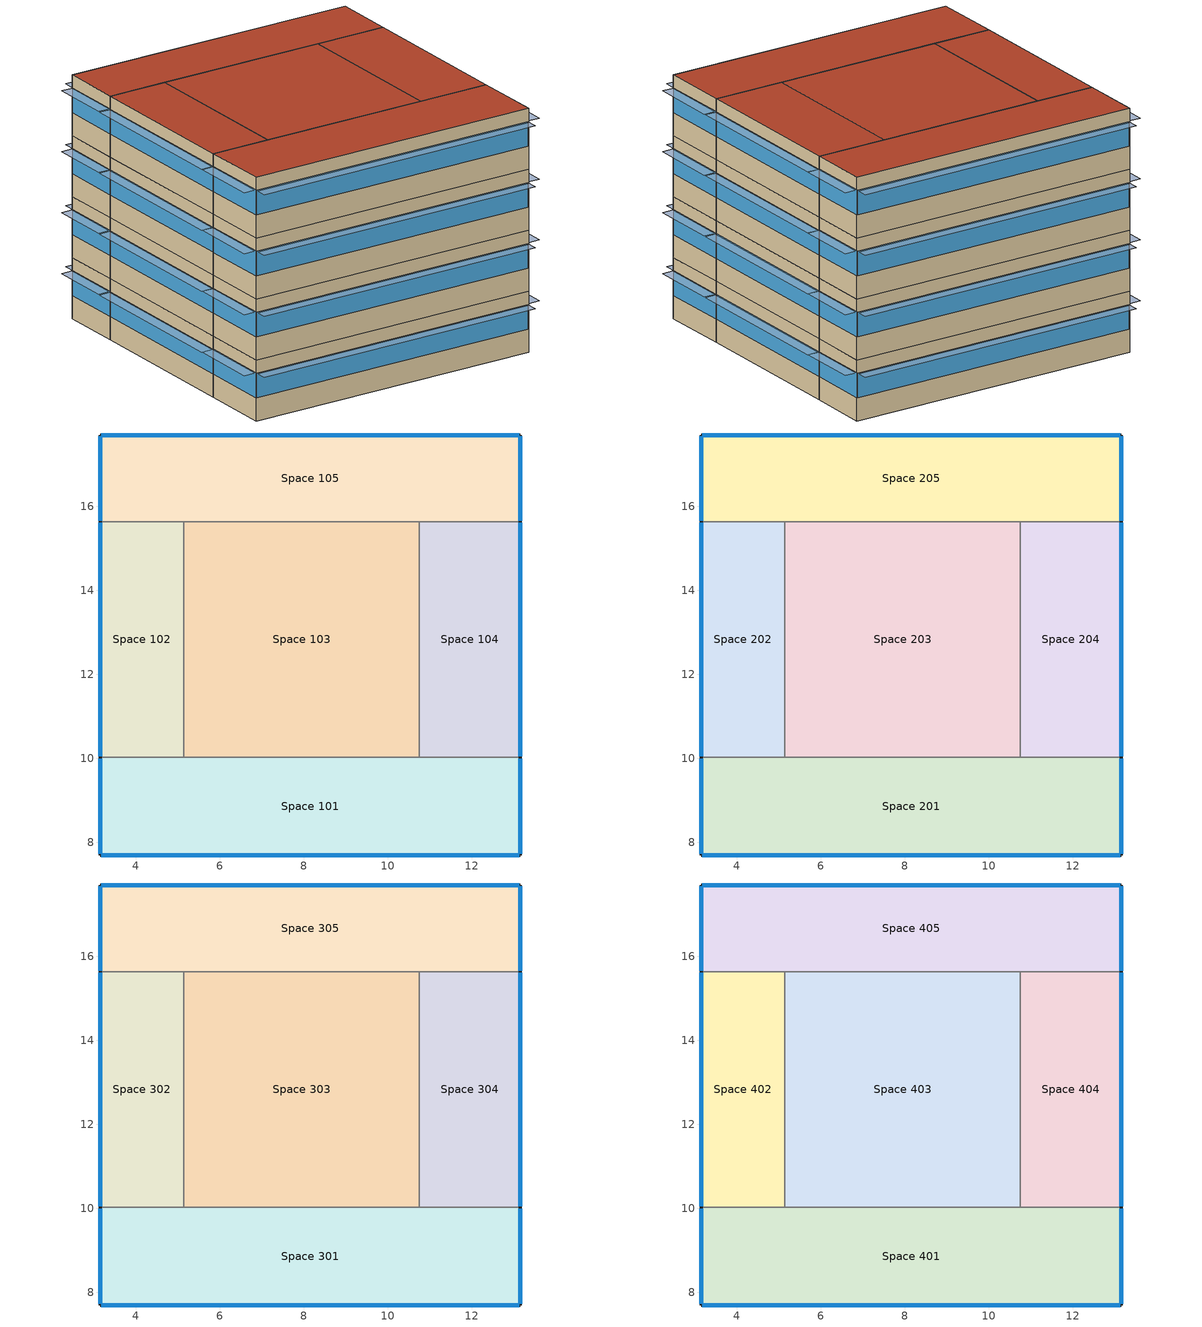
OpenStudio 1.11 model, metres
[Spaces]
Space 101
 floor ground: 13.15,10.01 13.15,7.69 3.15,7.69 3.15,10.01 z0
 wall outside: 3.15,10.01 3.15,7.69 13.15,7.69 13.15,10.01 z0:2
 wall to Space 103: 10.75,10.01 5.14,10.01 z0:2
 wall to Space 104: 13.15,10.01 10.75,10.01 z0:2
 wall to Space 102: 5.14,10.01 3.15,10.01 z0:2
 window: 3.15,9.99 3.15,7.72 / 13.15,7.72 13.15,9.99 z0.76:1.58; 3.18,7.69 13.13,7.69 z0.76:1.56
Space 102
 floor ground: 5.14,15.63 5.14,10.01 3.15,10.01 3.15,15.63 z0
 wall outside: 3.15,15.63 3.15,10.01 z0:2
 wall to Space 103: 5.14,10.01 5.14,15.63 z0:2
 wall to Space 105: 5.14,15.63 3.15,15.63 z0:2
 window: 3.15,15.6 3.15,10.04 z0.76:1.57
Space 103
 floor ground: 10.75,15.63 10.75,10.01 5.14,10.01 5.14,15.63 z0
 wall to Space 105: 10.75,15.63 5.14,15.63 z0:2
 wall to Space 104: 10.75,10.01 10.75,15.63 z0:2
Space 104
 floor ground: 13.15,15.63 13.15,10.01 10.75,10.01 10.75,15.63 z0
 wall outside: 13.15,10.01 13.15,15.63 z0:2
 wall to Space 105: 13.15,15.63 10.75,15.63 z0:2
 window: 13.15,10.04 13.15,15.6 z0.76:1.57
Space 105
 floor ground: 13.15,17.69 13.15,15.63 3.15,15.63 3.15,17.69 z0
 wall outside: 13.15,15.63 13.15,17.69 3.15,17.69 3.15,15.63 z0:2
 window: 13.15,15.65 13.15,17.67 / 3.15,17.67 3.15,15.65 z0.76:1.58; 13.13,17.69 3.18,17.69 z0.76:1.56
Space 201
 floor to Space 101: 13.15,10.01 13.15,7.69 3.15,7.69 3.15,10.01 z2
 wall outside: 3.15,10.01 3.15,7.69 13.15,7.69 13.15,10.01 z2:4
 wall to Space 203: 10.75,10.01 5.14,10.01 z2:4
 wall to Space 204: 13.15,10.01 10.75,10.01 z2:4
 wall to Space 202: 5.14,10.01 3.15,10.01 z2:4
 window: 13.15,7.72 13.15,9.99 / 3.15,9.99 3.15,7.72 z2.76:3.58; 3.18,7.69 13.13,7.69 z2.76:3.56
Space 202
 floor to Space 102: 5.14,15.63 5.14,10.01 3.15,10.01 3.15,15.63 z2
 wall outside: 3.15,15.63 3.15,10.01 z2:4
 wall to Space 203: 5.14,10.01 5.14,15.63 z2:4
 wall to Space 205: 5.14,15.63 3.15,15.63 z2:4
 window: 3.15,15.6 3.15,10.04 z2.76:3.57
Space 203
 floor to Space 103: 10.75,15.63 10.75,10.01 5.14,10.01 5.14,15.63 z2
 wall to Space 205: 10.75,15.63 5.14,15.63 z2:4
 wall to Space 204: 10.75,10.01 10.75,15.63 z2:4
Space 204
 floor to Space 104: 13.15,15.63 13.15,10.01 10.75,10.01 10.75,15.63 z2
 wall outside: 13.15,10.01 13.15,15.63 z2:4
 wall to Space 205: 13.15,15.63 10.75,15.63 z2:4
 window: 13.15,10.04 13.15,15.6 z2.76:3.57
Space 205
 floor to Space 105: 13.15,17.69 13.15,15.63 3.15,15.63 3.15,17.69 z2
 wall outside: 13.15,15.63 13.15,17.69 3.15,17.69 3.15,15.63 z2:4
 window: 13.15,15.65 13.15,17.67 / 3.15,17.67 3.15,15.65 z2.76:3.58; 13.13,17.69 3.18,17.69 z2.76:3.56
Space 301
 floor to Space 201: 13.15,10.01 13.15,7.69 3.15,7.69 3.15,10.01 z4
 wall outside: 3.15,10.01 3.15,7.69 13.15,7.69 13.15,10.01 z4:6
 wall to Space 303: 10.75,10.01 5.14,10.01 z4:6
 wall to Space 304: 13.15,10.01 10.75,10.01 z4:6
 wall to Space 302: 5.14,10.01 3.15,10.01 z4:6
 window: 3.15,9.99 3.15,7.72 / 13.15,7.72 13.15,9.99 z4.76:5.58; 3.18,7.69 13.13,7.69 z4.76:5.56
Space 302
 floor to Space 202: 5.14,15.63 5.14,10.01 3.15,10.01 3.15,15.63 z4
 wall outside: 3.15,15.63 3.15,10.01 z4:6
 wall to Space 303: 5.14,10.01 5.14,15.63 z4:6
 wall to Space 305: 5.14,15.63 3.15,15.63 z4:6
 window: 3.15,15.6 3.15,10.04 z4.76:5.57
Space 303
 floor to Space 203: 10.75,15.63 10.75,10.01 5.14,10.01 5.14,15.63 z4
 wall to Space 305: 10.75,15.63 5.14,15.63 z4:6
 wall to Space 304: 10.75,10.01 10.75,15.63 z4:6
Space 304
 floor to Space 204: 13.15,15.63 13.15,10.01 10.75,10.01 10.75,15.63 z4
 wall outside: 13.15,10.01 13.15,15.63 z4:6
 wall to Space 305: 13.15,15.63 10.75,15.63 z4:6
 window: 13.15,10.04 13.15,15.6 z4.76:5.57
Space 305
 floor to Space 205: 13.15,17.69 13.15,15.63 3.15,15.63 3.15,17.69 z4
 wall outside: 13.15,15.63 13.15,17.69 3.15,17.69 3.15,15.63 z4:6
 window: 13.13,17.69 3.18,17.69 z4.76:5.56; 13.15,15.65 13.15,17.67 / 3.15,17.67 3.15,15.65 z4.76:5.58
Space 401
 floor to Space 301: 13.15,10.01 13.15,7.69 3.15,7.69 3.15,10.01 z6
 wall outside: 3.15,10.01 3.15,7.69 13.15,7.69 13.15,10.01 z6:8
 wall to Space 403: 10.75,10.01 5.14,10.01 z6:8
 wall to Space 404: 13.15,10.01 10.75,10.01 z6:8
 wall to Space 402: 5.14,10.01 3.15,10.01 z6:8
 window: 3.18,7.69 13.13,7.69 z6.76:7.56; 13.15,7.72 13.15,9.99 / 3.15,9.99 3.15,7.72 z6.76:7.58
 roof outside: 13.15,7.69 13.15,10.01 3.15,10.01 3.15,7.69 z8
Space 403
 floor to Space 303: 10.75,15.63 10.75,10.01 5.14,10.01 5.14,15.63 z6
 wall to Space 402: 5.14,15.63 5.14,10.01 z6:8
 wall to Space 405: 10.75,15.63 5.14,15.63 z6:8
 wall to Space 404: 10.75,10.01 10.75,15.63 z6:8
 roof outside: 10.75,10.01 10.75,15.63 5.14,15.63 5.14,10.01 z8
Space 404
 floor to Space 304: 13.15,15.63 13.15,10.01 10.75,10.01 10.75,15.63 z6
 wall outside: 13.15,10.01 13.15,15.63 z6:8
 wall to Space 405: 13.15,15.63 10.75,15.63 z6:8
 window: 13.15,10.04 13.15,15.6 z6.76:7.57
 roof outside: 13.15,10.01 13.15,15.63 10.75,15.63 10.75,10.01 z8
Space 405
 floor to Space 305: 13.15,17.69 13.15,15.63 3.15,15.63 3.15,17.69 z6
 wall outside: 13.15,15.63 13.15,17.69 3.15,17.69 3.15,15.63 z6:8
 wall to Space 402: 3.15,15.63 5.14,15.63 z6:8
 window: 3.15,17.67 3.15,15.65 / 13.15,15.65 13.15,17.67 z6.76:7.58; 13.13,17.69 3.18,17.69 z6.76:7.56
 roof outside: 13.15,15.63 13.15,17.69 3.15,17.69 3.15,15.63 z8
Space 402
 floor to Space 302: 5.14,15.63 5.14,10.01 3.15,10.01 3.15,15.63 z6
 wall outside: 3.15,15.63 3.15,10.01 z6:8
 window: 3.15,15.6 3.15,10.04 z6.76:7.57
 roof outside: 5.14,10.01 5.14,15.63 3.15,15.63 3.15,10.01 z8
shading: 13.55,10.04 13.55,15.6 13.15,15.6 13.15,10.04 z5.57; 13.55,10.04 13.55,15.6 13.15,15.6 13.15,10.04 z3.57; 13.13,17.69 13.13,18.09 3.18,18.09 3.18,17.69 z1.56; 3.15,7.72 3.15,9.99 2.74,9.99 2.74,7.72 z5.58; 13.55,10.04 13.55,15.6 13.15,15.6 13.15,10.04 z1.57; 13.55,10.04 13.55,15.6 13.15,15.6 13.15,10.04 z7.57; 3.15,15.65 3.15,17.67 2.74,17.67 2.74,15.65 z7.58; 3.15,15.65 3.15,17.67 2.74,17.67 2.74,15.65 z5.58; 3.15,10.04 3.15,15.6 2.75,15.6 2.75,10.04 z1.57; 13.13,7.29 13.13,7.69 3.18,7.69 3.18,7.29 z7.56; 3.15,7.72 3.15,9.99 2.74,9.99 2.74,7.72 z7.58; 13.13,7.29 13.13,7.69 3.18,7.69 3.18,7.29 z1.56; 13.56,7.72 13.56,9.99 13.15,9.99 13.15,7.72 z3.58; 3.15,15.65 3.15,17.67 2.74,17.67 2.74,15.65 z1.58; 13.56,7.72 13.56,9.99 13.15,9.99 13.15,7.72 z1.58; 3.15,15.65 3.15,17.67 2.74,17.67 2.74,15.65 z3.58; 13.13,17.69 13.13,18.09 3.18,18.09 3.18,17.69 z7.56; 13.56,15.65 13.56,17.67 13.15,17.67 13.15,15.65 z5.58; 13.13,7.29 13.13,7.69 3.18,7.69 3.18,7.29 z5.56; 13.56,15.65 13.56,17.67 13.15,17.67 13.15,15.65 z3.58; 13.56,7.72 13.56,9.99 13.15,9.99 13.15,7.72 z7.58; 13.13,17.69 13.13,18.09 3.18,18.09 3.18,17.69 z5.56; 3.15,10.04 3.15,15.6 2.75,15.6 2.75,10.04 z3.57; 3.15,10.04 3.15,15.6 2.75,15.6 2.75,10.04 z5.57; 13.13,7.29 13.13,7.69 3.18,7.69 3.18,7.29 z3.56; 13.56,7.72 13.56,9.99 13.15,9.99 13.15,7.72 z5.58; 13.13,17.69 13.13,18.09 3.18,18.09 3.18,17.69 z3.56; 13.56,15.65 13.56,17.67 13.15,17.67 13.15,15.65 z1.58; 3.15,7.72 3.15,9.99 2.74,9.99 2.74,7.72 z3.58; 13.56,15.65 13.56,17.67 13.15,17.67 13.15,15.65 z7.58; 3.15,10.04 3.15,15.6 2.75,15.6 2.75,10.04 z7.57; 3.15,7.72 3.15,9.99 2.74,9.99 2.74,7.72 z1.58
[Building]
Building 1: Space Type=189.1-2009 - Office - OpenOffice - CZ4-8; Default Construction Set=189.1-2009 - CZ5 - Office
[Site]
MILAN: Latitude {deg}=45.62; Longitude {deg}=8.73; Time Zone {hr}=1; Elevation {m}=211
[ClimateZones]
Climate Zone Institution Name 1=ASHRAE; Climate Zone Document Name 1=ANSI/ASHRAE Standard 169; Climate Zone Document Year 1=2006; Climate Zone Institution Name 2=CEC; Climate Zone Document Name 2=California Climate Zone Descriptions; Climate Zone Document Year 2=1995
[DefaultConstructionSet] Interior Partition Construction=Interior Partition
Name | Default Exterior Surface Constructions | Default Interior Surface Constructions | Default Ground Contact Surface Constructions | Default Exterior SubSurface Constructions | Default Interior SubSurface Constructions
189.1-2009 - CZ5 - Office | Default Surface Constructions 13 | Default Surface Constructions 14 | Default Surface Constructions 15 | Default Sub Surface Constructions 9 | Default Sub Surface Constructions 10
My Construction 3 | Default Surface Constructions 28 | Default Surface Constructions 29 | Default Surface Constructions 30 | Default Sub Surface Constructions 19 | Default Sub Surface Constructions 20
[DefaultSurfaceConstructions]
Name | Floor Construction | Wall Construction | Roof Ceiling Construction
Default Surface Constructions 13 | ExtSlabCarpet 4in ClimateZone 1-8 | ASHRAE 189.1-2009 ExtWall Mass ClimateZone 5 | ASHRAE 189.1-2009 ExtRoof IEAD ClimateZone 2-5
Default Surface Constructions 14 | Interior Floor | Interior Wall | Interior Ceiling
Default Surface Constructions 15; Default Surface Constructions 30 | ExtSlabCarpet 4in ClimateZone 1-8 | ExtSlabCarpet 4in ClimateZone 1-8 | ExtSlabCarpet 4in ClimateZone 1-8
Default Surface Constructions 28 | ExtSlabCarpet 4in ClimateZone 1-8 1 | My Ext Wall 2 | My Ext Roof 2
Default Surface Constructions 29 | Interior Floor | My Interior Wall | Interior Ceiling
[Construction]
ExtSlabCarpet 4in ClimateZone 1-8: MAT-CC05 4 HW CONCRETE, CP02 CARPET PAD
Interior Floor: F16 Acoustic tile, F05 Ceiling air space resistance, M11 100mm lightweight concrete
Interior Wall: G01a 19mm gypsum board, F04 Wall air space resistance, G01a 19mm gypsum board
Interior Ceiling: M11 100mm lightweight concrete, F05 Ceiling air space resistance, F16 Acoustic tile
ASHRAE 189.1-2009 ExtWindow ClimateZone 1: Theoretical Glass [167]
Exterior Door: F08 Metal surface, I01 25mm insulation board
Interior Window; My ExtWindow 2: Clear 3mm
Interior Door; Interior Partition: G05 25mm wood
ASHRAE 189.1-2009 ExtRoof IEAD ClimateZone 2-5: Roof Membrane, Roof Insulation [21], Metal Decking
ASHRAE 189.1-2009 ExtWindow ClimateZone 4-5: Theoretical Glass [207]
ASHRAE 189.1-2009 ExtWall Mass ClimateZone 5: 1IN Stucco, 8IN Concrete HW, Wall Insulation [40], 1/2IN Gypsum
ExtSlabCarpet 4in ClimateZone 1-8 1: MAT-CC05 4 HW CONCRETE 1, CP02 CARPET PAD 1
My Interior Wall: F16 Acoustic tile, G05 25mm wood 2
My Ext Wall 2: 1IN Stucco 1, G05 25mm wood 1, 1/2IN Gypsum 1
My Ext Roof 2: Roof Membrane, Metal Roofing, G05 25mm wood
[Material] Thermal Absorptance=0.9
Name | Roughness | Thickness {m} | Conductivity {W/m-K} | Density {kg/m3} | Specific Heat {J/kg-K} | Solar Absorptance | Visible Absorptance
MAT-CC05 4 HW CONCRETE; MAT-CC05 4 HW CONCRETE 1 | Rough | 0.1016 | 1.311 | 2240 | 836.8 | 0.85 | 0.85
1IN Stucco; 1IN Stucco 1 | Smooth | 0.0253 | 0.6918 | 1858 | 837 | 0.92 | 0.92
8IN Concrete HW | MediumRough | 0.2033 | 1.7296 | 2243 | 837 | 0.65 | 0.65
1/2IN Gypsum; 1/2IN Gypsum 1 | Smooth | 0.0127 | 0.16 | 784.9 | 830 | 0.4 | 0.4
Roof Membrane | VeryRough | 0.0095 | 0.16 | 1121.29 | 1460 | 0.7 | 0.7
Metal Decking; Metal Roofing | MediumSmooth | 0.0015 | 45.006 | 7680 | 418.4 | 0.6 | 0.6
F16 Acoustic tile | MediumSmooth | 0.0191 | 0.06 | 368 | 590 | 0.3 | 0.3
M11 100mm lightweight concrete | MediumRough | 0.1016 | 0.53 | 1280 | 840 | 0.5 | 0.5
G01a 19mm gypsum board | MediumSmooth | 0.019 | 0.16 | 800 | 1090 | 0.4 | 0.4
F08 Metal surface | Smooth | 0.0008 | 45.28 | 7824 | 500 | 0.7 | 0.7
I01 25mm insulation board | MediumRough | 0.0254 | 0.03 | 43 | 1210 | 0.6 | 0.6
G05 25mm wood; G05 25mm wood 1; G05 25mm wood 2 | MediumSmooth | 0.0254 | 0.15 | 608 | 1630 | 0.5 | 0.5
Roof Insulation [21] | MediumRough | 0.2105 | 0.049 | 265 | 836.8 | 0.7 | 0.7
Wall Insulation [40] | MediumRough | 0.0794 | 0.0432 | 91 | 837 | 0.5 | 0.5
[Material:NoMass] Roughness=Smooth; Thermal Resistance {m2-K/W}=0.1; Thermal Absorptance=0.9; Solar Absorptance=0.8; Visible Absorptance=0.8
CP02 CARPET PAD; CP02 CARPET PAD 1
[Material:AirGap]
Name | Thermal Resistance {m2-K/W}
F05 Ceiling air space resistance | 0.18
F04 Wall air space resistance | 0.15
[DefaultSubSurfaceConstructions]
Name | Fixed Window Construction | Operable Window Construction | Door Construction | Tubular Daylight Dome Construction | Tubular Daylight Diffuser Construction
Default Sub Surface Constructions 9 | ASHRAE 189.1-2009 ExtWindow ClimateZone 4-5 | ASHRAE 189.1-2009 ExtWindow ClimateZone 4-5 | Exterior Door | Interior Window | Interior Window
Default Sub Surface Constructions 10; Default Sub Surface Constructions 20 | Interior Window | Interior Window | Interior Door
Default Sub Surface Constructions 19 | My ExtWindow 2 | ASHRAE 189.1-2009 ExtWindow ClimateZone 1 | Exterior Door | Interior Window | Interior Window
[WindowMaterial:Glazing] Optical Data Type=SpectralAverage; Thickness {m}=0.003; Back Side Solar Reflectance at Normal Incidence=0; Back Side Visible Reflectance at Normal Incidence=0; Infrared Transmittance at Normal Incidence=0; Dirt Correction Factor for Solar and Visible Transmittance=1; Solar Diffusing=No
Name | Solar Transmittance at Normal Incidence | Front Side Solar Reflectance at Normal Incidence | Visible Transmittance at Normal Incidence | Front Side Visible Reflectance at Normal Incidence | Front Side Infrared Hemispherical Emissivity | Back Side Infrared Hemispherical Emissivity | Conductivity {W/m-K}
Theoretical Glass [167] | 0.2374 | 0.7126 | 0.2512 | 0.6988 | 0.985 | 0.985 | 2.1073
Clear 3mm | 0.837 | 0.075 | 0.898 | 0.081 | 0.84 | 0.84 | 0.9
Theoretical Glass [207] | 0.3311 | 0.6189 | 0.44 | 0.51 | 0.9 | 0.9 | 0.0133
[DefaultScheduleSet] Infiltration Schedule=Office Infil Quarter On
Name | Number of People Schedule | People Activity Level Schedule | Lighting Schedule | Electric Equipment Schedule
My office Schedule Set | My Office Work Occ | My Activity | My Office Bldg Light | My Office Bldg Equip
189.1-2009 - Office - OpenOffice - CZ4-8 Schedule Set | My Office Work Occ | Office Activity | My Office Bldg Light | My Office Bldg Equip
My Apartment Schedule Set | My Apartment Occ | My Activity | My Apartment Bldg Light | My Apart Bldg Equip
[Lights:Definition]
189.1-2009 - Office - OpenOffice - CZ4-8 Lights Definition: Design Level Calculation Method=Watts/Area; Watts per Space Floor Area {W/m2}=10.6563
[DesignSpecification:OutdoorAir]
189.1-2009 - Office - OpenOffice - CZ4-8 Ventilation: Outdoor Air Method=Sum; Outdoor Air Flow per Person {m3/s-person}=0.00943895
[People:Definition]
189.1-2009 - Office - OpenOffice - CZ4-8 People Definition: Number of People Calculation Method=People/Area; People per Space Floor Area {person/m2}=0.0565105; Fraction Radiant=0.3
[ElectricEquipment:Definition]
189.1-2009 - Office - OpenOffice - CZ4-8 Electric Equipment Definition: Design Level Calculation Method=Watts/Area; Watts per Space Floor Area {W/m2}=7.64238
[ThermostatSetpoint:DualSetpoint] Heating Setpoint Temperature Schedule=Medium Office HtgSetp; Cooling Setpoint Temperature Schedule=Medium Office ClgSetp
Thermal Zone 1 Thermostat; Thermal Zone 2 Thermostat 1; Thermal Zone 3 Thermostat 1
[SpaceType]
189.1-2009 - Office - OpenOffice - CZ4-8: Default Schedule Set=189.1-2009 - Office - OpenOffice - CZ4-8 Schedule Set; Design Specification Outdoor Air Object=189.1-2009 - Office - OpenOffice - CZ4-8 Ventilation; Standards Building Type=Office; Standards Space Type=OpenOffice
[Lights]
189.1-2009 - Office - OpenOffice - CZ4-8 Lights: Lights Definition=189.1-2009 - Office - OpenOffice - CZ4-8 Lights Definition; Space or SpaceType=189.1-2009 - Office - OpenOffice - CZ4-8
[People]
189.1-2009 - Office - OpenOffice - CZ4-8 People: People Definition=189.1-2009 - Office - OpenOffice - CZ4-8 People Definition; Space or SpaceType=189.1-2009 - Office - OpenOffice - CZ4-8
[SpaceInfiltration:DesignFlowRate]
189.1-2009 - Office - OpenOffice - CZ4-8 Infiltration: Space or SpaceType=189.1-2009 - Office - OpenOffice - CZ4-8; Design Flow Rate Calculation Method=Flow/ExteriorArea; Flow per Exterior Surface Area {m3/s-m2}=0.000226568
[ElectricEquipment]
189.1-2009 - Office - OpenOffice - CZ4-8 Electric Equipment: Electric Equipment Definition=189.1-2009 - Office - OpenOffice - CZ4-8 Electric Equipment Definition; Space or SpaceType=189.1-2009 - Office - OpenOffice - CZ4-8
[BuildingStory] Nominal Floor to Floor Height {m}=2
Name | Nominal Z Coordinate {m}
Building Story 1 | 0
Building Story 2 | 2
Building Story 3 | 4
Building Story 4 | 6
[Space] Default Construction Set=My Construction 3; Building Story=Building Story 1
Name | Default Schedule Set | Thermal Zone
Space 101; Space 102; Space 104; Space 105; Space 201; Space 202; Space 204; Space 205 | My office Schedule Set | Thermal Zone 1
Space 103; Space 203 | My office Schedule Set | Thermal Zone 2
Space 301; Space 302; Space 303; Space 304; Space 305 | My Apartment Schedule Set | Thermal Zone 3
Space 401; Space 403; Space 404; Space 405; Space 402 | My Apartment Schedule Set | Thermal Zone 4
[ThermalZone]
Name | Thermostat | Use Ideal Air Loads
Thermal Zone 1 | Thermal Zone 1 Thermostat | Yes
Thermal Zone 2 | Thermal Zone 2 Thermostat 1 | Yes
Thermal Zone 3 | Thermal Zone 3 Thermostat 1 | Yes
Thermal Zone 4 |  | No
[Sizing:Zone] Zone Cooling Design Supply Air Temperature Input Method=SupplyAirTemperature; Zone Cooling Design Supply Air Temperature {C}=14; Zone Cooling Design Supply Air Temperature Difference {deltaC}=11.11; Zone Heating Design Supply Air Temperature Input Method=SupplyAirTemperature; Zone Heating Design Supply Air Temperature {C}=40; Zone Heating Design Supply Air Temperature Difference {deltaC}=11.11; Zone Cooling Design Supply Air Humidity Ratio {kg-H2O/kg-air}=0.0085; Zone Heating Design Supply Air Humidity Ratio {kg-H2O/kg-air}=0.008; Cooling Design Air Flow Method=DesignDay; Heating Design Air Flow Method=DesignDay; Account for Dedicated Outdoor Air System=No; Dedicated Outdoor Air System Control Strategy=NeutralSupplyAir; Dedicated Outdoor Air Low Setpoint Temperature for Design {C}=autosize; Dedicated Outdoor Air High Setpoint Temperature for Design {C}=autosize
Thermal Zone 1; Thermal Zone 2; Thermal Zone 3; Thermal Zone 4
[Schedule:Ruleset]
Name | Default Day Schedule | Summer Design Day Schedule | Winter Design Day Schedule
My Office Bldg Light | Office Bldg Light Default Schedule | Office Bldg Light Summer Design Day | Office Bldg Light Winter Design Day
Office Activity | Office Activity Default Schedule | Office Activity Summer Design Day | Office Activity Winter Design Day
Office Infil Quarter On | Office Infil Quarter On Default Schedule | Office Infil Quarter On Summer Design Day | Office Infil Quarter On Winter Design Day
My Office Bldg Equip | Office Bldg Equip Default Schedule | Office Bldg Equip Summer Design Day | Office Bldg Equip Winter Design Day
Medium Office HtgSetp | Medium Office HtgSetp Default Schedule | Medium Office HtgSetp Summer Design Day | Medium Office HtgSetp Winter Design Day
Medium Office ClgSetp | Medium Office ClgSetp Default Schedule | Medium Office ClgSetp Summer Design Day | Medium Office ClgSetp Winter Design Day
My Office Work Occ | Office Bldg Occ Default Schedule | Office Bldg Occ Summer Design Day | Office Bldg Occ Winter Design Day
My Activity | Office Activity Default Schedule 1 | Office Activity Summer Design Day 1 | Office Activity Winter Design Day 1
My Apart Bldg Equip | Office Bldg Equip Default Schedule 1 | Office Bldg Equip Summer Design Day 1 | Office Bldg Equip Winter Design Day 1
My Apartment Bldg Light | Office Bldg Light Default Schedule 1 | Office Bldg Light Summer Design Day 1 | Office Bldg Light Winter Design Day 1
My Apartment Occ | Office Bldg Occ Default Schedule 2 | Office Bldg Occ Summer Design Day 2 | Office Bldg Occ Winter Design Day 2
[Schedule:Day]
Office Bldg Light Default Schedule: 7, 0, 0.05, 8, 0, 0.3, 18, 0, 0.9, 20, 0, 0.5, 21, 0, 0.3, 24, 0, 0
Office Bldg Light Summer Design Day; Office Infil Quarter On Rule 1 Day Schedule; Office Bldg Equip Summer Design Day; Office Bldg Equip Summer Design Day 1; Office Bldg Light Summer Design Day 1: 24, 0, 1
Office Bldg Light Winter Design Day; Office Bldg Equip Winter Design Day; Office Bldg Occ Winter Design Day; Office Bldg Occ Rule 1 Day Schedule; Office Activity Winter Design Day 1; Office Bldg Equip Winter Design Day 1; Office Bldg Light Winter Design Day 1; Office Bldg Occ Winter Design Day 2; Office Bldg Occ Rule 1 Day Schedule 2: 24, 0, 0
Office Bldg Light Rule 1 Day Schedule; Office Bldg Light Rule 1 Day Schedule 1: 24, 0, 0.05
Office Bldg Light Rule 2 Day Schedule; Office Bldg Light Rule 2 Day Schedule 1: 6, 0, 0.05, 8, 0, 0.1, 14, 0, 0.5, 17, 0, 0.15, 24, 0, 0.05
Office Activity Default Schedule; Office Activity Summer Design Day; Office Activity Winter Design Day; Office Activity Default Schedule 1; Office Activity Summer Design Day 1: 24, 0, 132
Office Infil Quarter On Default Schedule; Office Infil Quarter On Summer Design Day: 6, 0, 1, 22, 0, 0.25, 24, 0, 1
Office Infil Quarter On Winter Design Day; Office Infil Quarter On Rule 2 Day Schedule: 6, 0, 1, 18, 0, 0.25, 24, 0, 1
Office Bldg Equip Default Schedule: 8, 0, 0.4, 12, 0, 0.9, 13, 0, 0.8, 17, 0, 0.9, 18, 0, 0.8, 20, 0, 0.6, 22, 0, 0.5, 24, 0, 0.4
Office Bldg Equip Rule 1 Day Schedule; Office Bldg Equip Rule 1 Day Schedule 1: 24, 0, 0.3
Office Bldg Equip Rule 2 Day Schedule; Office Bldg Equip Rule 2 Day Schedule 1: 6, 0, 0.3, 8, 0, 0.4, 14, 0, 0.5, 17, 0, 0.35, 24, 0, 0.3
Medium Office HtgSetp Default Schedule: 6, 0, 15.6, 22, 0, 21, 24, 0, 15.6
Medium Office HtgSetp Summer Design Day; Medium Office HtgSetp Rule 1 Day Schedule: 24, 0, 15.6
Medium Office HtgSetp Winter Design Day: 24, 0, 21
Medium Office HtgSetp Rule 2 Day Schedule: 6, 0, 15.6, 18, 0, 21, 24, 0, 15.6
Medium Office ClgSetp Default Schedule; Medium Office ClgSetp Summer Design Day: 6, 0, 26.7, 22, 0, 24, 24, 0, 26.7
Medium Office ClgSetp Winter Design Day; Medium Office ClgSetp Rule 1 Day Schedule: 24, 0, 26.7
Medium Office ClgSetp Rule 2 Day Schedule: 6, 0, 26.7, 18, 0, 24, 24, 0, 26.7
Office Bldg Occ Default Schedule: 8, 0, 0, 12, 0, 0.85, 13, 0, 0.5, 18, 0, 0.85, 20, 0, 0.4, 24, 0, 0
Office Bldg Occ Summer Design Day; Office Bldg Occ Summer Design Day 2: 6, 0, 0, 22, 0, 1, 24, 0, 0.05
Office Bldg Occ Rule 2 Day Schedule; Office Bldg Occ Rule 2 Day Schedule 2: 6, 0, 0, 8, 0, 0.1, 14, 0, 0.4, 17, 0, 0.1, 24, 0, 0
Office Bldg Equip Default Schedule 1: 7, 0, 0.296439, 10, 0, 0.9, 12, 0, 0.315178, 14, 0, 0.9, 18, 0, 0.321992, 20, 0, 0.6, 24, 0, 0.746173
Office Bldg Light Default Schedule 1: 7, 0, 0.05, 9, 0, 0.901195, 12, 0, 0.209558, 14, 0, 0.717213, 17, 0, 0.212965, 20, 0, 0.448054, 24, 0, 0.906305
Office Bldg Occ Default Schedule 2: 9, 0, 0.52812, 12, 0, 0.16697, 14, 0, 0.52812, 16, 0, 0.155045, 18, 0, 0.371394, 24, 0, 0.533231
[Schedule:Rule] Apply Monday=No; Apply Tuesday=No; Apply Wednesday=No; Apply Thursday=No; Apply Friday=No; Date Specification Type=DateRange; Start Month=1; Start Day=1; End Month=12; End Day=31
Name | Schedule Ruleset | Rule Order | Day Schedule | Apply Sunday | Apply Saturday
Office Bldg Light Rule 1 | My Office Bldg Light | 0 | Office Bldg Light Rule 1 Day Schedule | Yes | No
Office Bldg Light Rule 2 | My Office Bldg Light | 1 | Office Bldg Light Rule 2 Day Schedule | No | Yes
Office Infil Quarter On Rule 1 | Office Infil Quarter On | 0 | Office Infil Quarter On Rule 1 Day Schedule | Yes | No
Office Infil Quarter On Rule 2 | Office Infil Quarter On | 1 | Office Infil Quarter On Rule 2 Day Schedule | No | Yes
Office Bldg Equip Rule 1 | My Office Bldg Equip | 0 | Office Bldg Equip Rule 1 Day Schedule | Yes | No
Office Bldg Equip Rule 2 | My Office Bldg Equip | 1 | Office Bldg Equip Rule 2 Day Schedule | No | Yes
Medium Office HtgSetp Rule 1 | Medium Office HtgSetp | 0 | Medium Office HtgSetp Rule 1 Day Schedule | Yes | No
Medium Office HtgSetp Rule 2 | Medium Office HtgSetp | 1 | Medium Office HtgSetp Rule 2 Day Schedule | No | Yes
Medium Office ClgSetp Rule 1 | Medium Office ClgSetp | 0 | Medium Office ClgSetp Rule 1 Day Schedule | Yes | No
Medium Office ClgSetp Rule 2 | Medium Office ClgSetp | 1 | Medium Office ClgSetp Rule 2 Day Schedule | No | Yes
Office Work Occ Rule 1 | My Office Work Occ | 0 | Office Bldg Occ Rule 1 Day Schedule | Yes | No
Office Work Occ Rule 2 | My Office Work Occ | 1 | Office Bldg Occ Rule 2 Day Schedule | No | Yes
Office Bldg Equip Rule 3 | My Apart Bldg Equip | 0 | Office Bldg Equip Rule 1 Day Schedule 1 | Yes | No
Office Bldg Equip Rule 4 | My Apart Bldg Equip | 1 | Office Bldg Equip Rule 2 Day Schedule 1 | No | Yes
Office Bldg Light Rule 3 | My Apartment Bldg Light | 0 | Office Bldg Light Rule 1 Day Schedule 1 | Yes | No
Office Bldg Light Rule 4 | My Apartment Bldg Light | 1 | Office Bldg Light Rule 2 Day Schedule 1 | No | Yes
Office Work Occ Rule 3 | My Apartment Occ | 0 | Office Bldg Occ Rule 1 Day Schedule 2 | Yes | No
Office Work Occ Rule 4 | My Apartment Occ | 1 | Office Bldg Occ Rule 2 Day Schedule 2 | No | Yes
